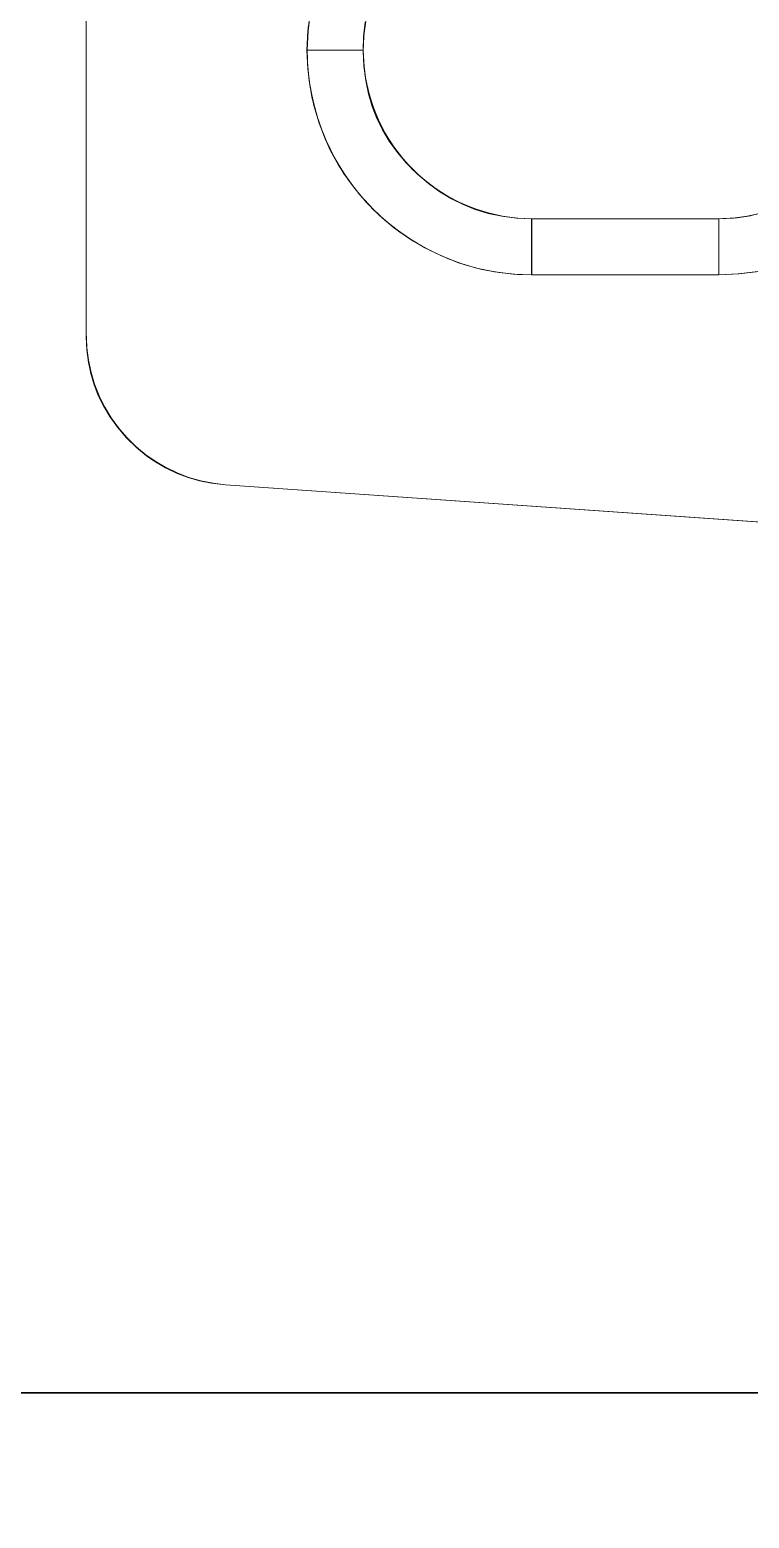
# Model space of a CAD drawing. Header units: millimetres. Extents: x -5968 to 8419, y -11886 to 221.
# Drawn here: x -4809.22 to -4799.6, y -11268.11 to -11248.23 of the extents above; entities that cross this region are included whole.
import ezdxf

# ---------------------------------------------------------------- set-up
doc = ezdxf.new("R2010")
doc.units = ezdxf.units.MM
doc.header["$LTSCALE"] = 20
doc.layers.add('Beschläge', color=7, linetype='Continuous')
doc.layers.add('Innenausbau_Konstruktion', color=7, linetype='Continuous')

msp = doc.modelspace()

# ---------------------------------------------------------------- linework, layer by layer
at = {"layer": 'Beschläge', "color": 7, "linetype": 'Continuous', "lineweight": 9, "transparency": 33554687}
for points in [[(-4808.462, -11252.31, 3091.609), (-4808.462, -11244.696, 3091.609), (-4808.462, -11244.696, 3090.109), (-4808.462, -11252.31, 3090.109)], [(-4808.46, -11252.31, 3559.609), (-4808.46, -11244.696, 3559.609), (-4808.46, -11244.696, 3558.109), (-4808.46, -11252.31, 3558.109)], [(-4800.012, -11250.753, 3091.609), (-4800.012, -11250.753, 3090.859), (-4802.512, -11250.753, 3090.859), (-4802.512, -11250.753, 3091.609)], [(-4800.012, -11250.753, 3090.859), (-4800.012, -11251.503, 3090.109), (-4802.512, -11251.503, 3090.109), (-4802.512, -11250.753, 3090.859)], [(-4800.01, -11250.753, 3559.609), (-4800.01, -11250.753, 3558.859), (-4802.51, -11250.753, 3558.859), (-4802.51, -11250.753, 3559.609)], [(-4800.01, -11250.753, 3558.859), (-4800.01, -11251.503, 3558.109), (-4802.51, -11251.503, 3558.109), (-4802.51, -11250.753, 3558.859)], [(-4793.762, -11255.203, 3091.609), (-4806.601, -11254.305, 3091.609), (-4806.601, -11254.305, 3090.109), (-4793.762, -11255.203, 3090.109)], [(-4793.76, -11255.203, 3559.609), (-4806.599, -11254.305, 3559.609), (-4806.599, -11254.305, 3558.109), (-4793.76, -11255.203, 3558.109)]]:
    msp.add_3dface(points, dxfattribs=at)
for points, invisible_edges in [([(-4804.762, -11248.509, 3091.609), (-4804.756, -11248.321, 3091.609), (-4808.462, -11244.696, 3091.609), (-4808.462, -11252.31, 3091.609)], 10), ([(-4804.756, -11248.321, 3091.609), (-4804.735, -11248.129, 3091.609), (-4808.462, -11244.696, 3091.609)], 10), ([(-4808.462, -11252.31, 3090.109), (-4808.462, -11244.696, 3090.109), (-4805.511, -11248.452, 3090.109), (-4805.507, -11248.677, 3090.109)], 10), ([(-4805.495, -11248.191, 3090.109), (-4805.511, -11248.452, 3090.109), (-4808.462, -11244.696, 3090.109)], 10), ([(-4804.76, -11248.509, 3559.609), (-4804.754, -11248.321, 3559.609), (-4808.46, -11244.696, 3559.609), (-4808.46, -11252.31, 3559.609)], 10), ([(-4804.754, -11248.321, 3559.609), (-4804.733, -11248.129, 3559.609), (-4808.46, -11244.696, 3559.609)], 10), ([(-4808.46, -11252.31, 3558.109), (-4808.46, -11244.696, 3558.109), (-4805.509, -11248.452, 3558.109), (-4805.505, -11248.677, 3558.109)], 10), ([(-4805.493, -11248.191, 3558.109), (-4805.509, -11248.452, 3558.109), (-4808.46, -11244.696, 3558.109)], 10), ([(-4804.753, -11248.306, 3090.859), (-4805.5, -11248.241, 3090.109), (-4805.466, -11247.982, 3090.109)], 9), ([(-4804.751, -11248.306, 3558.859), (-4805.498, -11248.241, 3558.109), (-4805.464, -11247.982, 3558.109)], 9), ([(-4804.753, -11248.306, 3090.859), (-4805.466, -11247.982, 3090.109), (-4804.727, -11248.112, 3090.859)], 3), ([(-4804.751, -11248.306, 3558.859), (-4805.464, -11247.982, 3558.109), (-4804.725, -11248.112, 3558.859)], 3), ([(-4804.753, -11248.306, 3091.609), (-4804.727, -11248.112, 3090.859), (-4804.727, -11248.112, 3091.609)], 3), ([(-4804.753, -11248.306, 3091.609), (-4804.753, -11248.306, 3090.859), (-4804.727, -11248.112, 3090.859)], 9), ([(-4804.751, -11248.306, 3559.609), (-4804.725, -11248.112, 3558.859), (-4804.725, -11248.112, 3559.609)], 3), ([(-4804.751, -11248.306, 3559.609), (-4804.751, -11248.306, 3558.859), (-4804.725, -11248.112, 3558.859)], 9), ([(-4804.762, -11248.503, 3090.859), (-4805.512, -11248.503, 3090.109), (-4805.5, -11248.241, 3090.109)], 8), ([(-4804.76, -11248.503, 3558.859), (-4805.51, -11248.503, 3558.109), (-4805.498, -11248.241, 3558.109)], 8), ([(-4804.762, -11248.503, 3090.859), (-4805.5, -11248.241, 3090.109), (-4804.753, -11248.306, 3090.859)], 3), ([(-4804.76, -11248.503, 3558.859), (-4805.498, -11248.241, 3558.109), (-4804.751, -11248.306, 3558.859)], 3), ([(-4804.762, -11248.503, 3091.609), (-4804.753, -11248.306, 3090.859), (-4804.753, -11248.306, 3091.609)], 3), ([(-4804.762, -11248.503, 3091.609), (-4804.762, -11248.503, 3090.859), (-4804.753, -11248.306, 3090.859)], 8), ([(-4804.76, -11248.503, 3559.609), (-4804.751, -11248.306, 3558.859), (-4804.751, -11248.306, 3559.609)], 3), ([(-4804.76, -11248.503, 3559.609), (-4804.76, -11248.503, 3558.859), (-4804.751, -11248.306, 3558.859)], 8), ([(-4808.462, -11252.31, 3091.609), (-4804.751, -11248.716, 3091.609), (-4804.762, -11248.509, 3091.609)], 9), ([(-4808.46, -11252.31, 3559.609), (-4804.749, -11248.716, 3559.609), (-4804.76, -11248.509, 3559.609)], 9), ([(-4804.754, -11248.688, 3090.859), (-4805.512, -11248.503, 3090.109), (-4804.762, -11248.503, 3090.859)], 1), ([(-4804.754, -11248.688, 3090.859), (-4805.501, -11248.75, 3090.109), (-4805.512, -11248.503, 3090.109)], 9), ([(-4804.752, -11248.688, 3558.859), (-4805.51, -11248.503, 3558.109), (-4804.76, -11248.503, 3558.859)], 1), ([(-4804.752, -11248.688, 3558.859), (-4805.499, -11248.75, 3558.109), (-4805.51, -11248.503, 3558.109)], 9), ([(-4804.762, -11248.503, 3090.859), (-4804.762, -11248.503, 3091.609), (-4804.754, -11248.688, 3091.609), (-4804.754, -11248.688, 3090.859)], 4), ([(-4804.76, -11248.503, 3558.859), (-4804.76, -11248.503, 3559.609), (-4804.751, -11248.699, 3559.609), (-4804.751, -11248.699, 3558.859)], 4), ([(-4808.462, -11252.31, 3090.109), (-4805.507, -11248.677, 3090.109), (-4805.484, -11248.912, 3090.109)], 9), ([(-4808.462, -11252.31, 3091.609), (-4804.727, -11248.906, 3091.609), (-4804.751, -11248.716, 3091.609)], 9), ([(-4808.46, -11252.31, 3558.109), (-4805.505, -11248.677, 3558.109), (-4805.482, -11248.912, 3558.109)], 9), ([(-4808.46, -11252.31, 3559.609), (-4804.725, -11248.906, 3559.609), (-4804.749, -11248.716, 3559.609)], 9), ([(-4804.731, -11248.873, 3090.859), (-4805.501, -11248.75, 3090.109), (-4804.754, -11248.688, 3090.859)], 3), ([(-4804.731, -11248.873, 3090.859), (-4805.471, -11248.996, 3090.109), (-4805.501, -11248.75, 3090.109)], 9), ([(-4804.729, -11248.873, 3558.859), (-4805.499, -11248.75, 3558.109), (-4804.752, -11248.688, 3558.859)], 3), ([(-4804.729, -11248.873, 3558.859), (-4805.469, -11248.996, 3558.109), (-4805.499, -11248.75, 3558.109)], 9), ([(-4804.754, -11248.688, 3090.859), (-4804.754, -11248.688, 3091.609), (-4804.731, -11248.873, 3091.609), (-4804.731, -11248.873, 3090.859)], 5), ([(-4804.751, -11248.699, 3558.859), (-4804.751, -11248.699, 3559.609), (-4804.725, -11248.893, 3559.609), (-4804.725, -11248.893, 3558.859)], 5), ([(-4808.462, -11252.31, 3091.609), (-4804.69, -11249.084, 3091.609), (-4804.727, -11248.906, 3091.609)], 9), ([(-4808.462, -11252.31, 3090.109), (-4805.484, -11248.912, 3090.109), (-4805.442, -11249.145, 3090.109)], 9), ([(-4808.46, -11252.31, 3559.609), (-4804.688, -11249.084, 3559.609), (-4804.725, -11248.906, 3559.609)], 9), ([(-4808.46, -11252.31, 3558.109), (-4805.482, -11248.912, 3558.109), (-4805.44, -11249.145, 3558.109)], 9), ([(-4804.693, -11249.055, 3090.859), (-4805.471, -11248.996, 3090.109), (-4804.731, -11248.873, 3090.859)], 3), ([(-4804.693, -11249.055, 3090.859), (-4805.42, -11249.239, 3090.109), (-4805.471, -11248.996, 3090.109)], 9), ([(-4804.691, -11249.055, 3558.859), (-4805.469, -11248.996, 3558.109), (-4804.729, -11248.873, 3558.859)], 3), ([(-4804.691, -11249.055, 3558.859), (-4805.418, -11249.239, 3558.109), (-4805.469, -11248.996, 3558.109)], 9), ([(-4804.731, -11248.873, 3090.859), (-4804.731, -11248.873, 3091.609), (-4804.693, -11249.055, 3091.609), (-4804.693, -11249.055, 3090.859)], 5), ([(-4804.725, -11248.893, 3558.859), (-4804.725, -11248.893, 3559.609), (-4804.683, -11249.085, 3559.609), (-4804.683, -11249.085, 3558.859)], 5), ([(-4808.462, -11252.31, 3091.609), (-4804.64, -11249.252, 3091.609), (-4804.69, -11249.084, 3091.609)], 9), ([(-4808.462, -11252.31, 3090.109), (-4805.442, -11249.145, 3090.109), (-4805.378, -11249.386, 3090.109)], 9), ([(-4808.46, -11252.31, 3559.609), (-4804.638, -11249.252, 3559.609), (-4804.688, -11249.084, 3559.609)], 9), ([(-4808.46, -11252.31, 3558.109), (-4805.44, -11249.145, 3558.109), (-4805.376, -11249.386, 3558.109)], 9), ([(-4804.64, -11249.233, 3090.859), (-4805.42, -11249.239, 3090.109), (-4804.693, -11249.055, 3090.859)], 3), ([(-4804.638, -11249.233, 3558.859), (-4805.418, -11249.239, 3558.109), (-4804.691, -11249.055, 3558.859)], 3), ([(-4804.693, -11249.055, 3090.859), (-4804.693, -11249.055, 3091.609), (-4804.64, -11249.233, 3091.609), (-4804.64, -11249.233, 3090.859)], 5), ([(-4804.683, -11249.085, 3558.859), (-4804.683, -11249.085, 3559.609), (-4804.624, -11249.272, 3559.609), (-4804.624, -11249.272, 3558.859)], 5), ([(-4808.462, -11252.31, 3091.609), (-4804.578, -11249.412, 3091.609), (-4804.64, -11249.252, 3091.609)], 9), ([(-4805.378, -11249.386, 3090.109), (-4805.288, -11249.639, 3090.109), (-4808.462, -11252.31, 3090.109)], 10), ([(-4808.46, -11252.31, 3559.609), (-4804.576, -11249.412, 3559.609), (-4804.638, -11249.252, 3559.609)], 9), ([(-4805.376, -11249.386, 3558.109), (-4805.286, -11249.639, 3558.109), (-4808.46, -11252.31, 3558.109)], 10), ([(-4804.64, -11249.233, 3090.859), (-4805.349, -11249.477, 3090.109), (-4805.42, -11249.239, 3090.109)], 9), ([(-4804.638, -11249.233, 3558.859), (-4805.347, -11249.477, 3558.109), (-4805.418, -11249.239, 3558.109)], 9), ([(-4804.572, -11249.406, 3090.859), (-4805.349, -11249.477, 3090.109), (-4804.64, -11249.233, 3090.859)], 3), ([(-4804.572, -11249.406, 3090.859), (-4805.259, -11249.708, 3090.109), (-4805.349, -11249.477, 3090.109)], 9), ([(-4804.57, -11249.406, 3558.859), (-4805.347, -11249.477, 3558.109), (-4804.638, -11249.233, 3558.859)], 3), ([(-4804.57, -11249.406, 3558.859), (-4805.257, -11249.708, 3558.109), (-4805.347, -11249.477, 3558.109)], 9), ([(-4804.49, -11249.573, 3090.859), (-4805.259, -11249.708, 3090.109), (-4804.572, -11249.406, 3090.859)], 3), ([(-4804.488, -11249.573, 3558.859), (-4805.257, -11249.708, 3558.109), (-4804.57, -11249.406, 3558.859)], 3), ([(-4804.64, -11249.233, 3090.859), (-4804.64, -11249.233, 3091.609), (-4804.572, -11249.406, 3091.609), (-4804.572, -11249.406, 3090.859)], 5), ([(-4804.624, -11249.272, 3558.859), (-4804.624, -11249.272, 3559.609), (-4804.549, -11249.453, 3559.609), (-4804.549, -11249.453, 3558.859)], 5), ([(-4804.572, -11249.406, 3090.859), (-4804.572, -11249.406, 3091.609), (-4804.49, -11249.573, 3091.609), (-4804.49, -11249.573, 3090.859)], 5), ([(-4808.462, -11252.31, 3091.609), (-4804.502, -11249.567, 3091.609), (-4804.578, -11249.412, 3091.609)], 9), ([(-4808.462, -11252.31, 3091.609), (-4804.412, -11249.719, 3091.609), (-4804.502, -11249.567, 3091.609)], 9), ([(-4808.46, -11252.31, 3559.609), (-4804.5, -11249.567, 3559.609), (-4804.576, -11249.412, 3559.609)], 9), ([(-4808.46, -11252.31, 3559.609), (-4804.41, -11249.719, 3559.609), (-4804.5, -11249.567, 3559.609)], 9), ([(-4804.49, -11249.573, 3090.859), (-4805.15, -11249.93, 3090.109), (-4805.259, -11249.708, 3090.109)], 9), ([(-4804.488, -11249.573, 3558.859), (-4805.148, -11249.93, 3558.109), (-4805.257, -11249.708, 3558.109)], 9), ([(-4804.395, -11249.733, 3090.859), (-4805.15, -11249.93, 3090.109), (-4804.49, -11249.573, 3090.859)], 3), ([(-4804.393, -11249.733, 3558.859), (-4805.148, -11249.93, 3558.109), (-4804.488, -11249.573, 3558.859)], 3), ([(-4804.549, -11249.453, 3558.859), (-4804.549, -11249.453, 3559.609), (-4804.458, -11249.628, 3559.609), (-4804.458, -11249.628, 3558.859)], 5), ([(-4804.49, -11249.573, 3090.859), (-4804.49, -11249.573, 3091.609), (-4804.395, -11249.733, 3091.609), (-4804.395, -11249.733, 3090.859)], 5), ([(-4808.462, -11252.31, 3090.109), (-4805.288, -11249.639, 3090.109), (-4805.2, -11249.837, 3090.109)], 9), ([(-4804.304, -11249.869, 3091.609), (-4804.412, -11249.719, 3091.609), (-4808.462, -11252.31, 3091.609), (-4808.453, -11252.499, 3091.609)], 10), ([(-4808.46, -11252.31, 3558.109), (-4805.286, -11249.639, 3558.109), (-4805.198, -11249.837, 3558.109)], 9), ([(-4804.302, -11249.869, 3559.609), (-4804.41, -11249.719, 3559.609), (-4808.46, -11252.31, 3559.609), (-4808.451, -11252.499, 3559.609)], 10), ([(-4804.395, -11249.733, 3090.859), (-4805.023, -11250.143, 3090.109), (-4805.15, -11249.93, 3090.109)], 9), ([(-4804.393, -11249.733, 3558.859), (-4805.021, -11250.143, 3558.109), (-4805.148, -11249.93, 3558.109)], 9), ([(-4804.287, -11249.885, 3090.859), (-4805.023, -11250.143, 3090.109), (-4804.395, -11249.733, 3090.859)], 3), ([(-4804.285, -11249.885, 3558.859), (-4805.021, -11250.143, 3558.109), (-4804.393, -11249.733, 3558.859)], 3), ([(-4804.458, -11249.628, 3558.859), (-4804.458, -11249.628, 3559.609), (-4804.353, -11249.793, 3559.609), (-4804.353, -11249.793, 3558.859)], 5), ([(-4804.395, -11249.733, 3090.859), (-4804.395, -11249.733, 3091.609), (-4804.287, -11249.885, 3091.609), (-4804.287, -11249.885, 3090.859)], 5), ([(-4804.353, -11249.793, 3558.859), (-4804.353, -11249.793, 3559.609), (-4804.233, -11249.949, 3559.609), (-4804.233, -11249.949, 3558.859)], 5), ([(-4805.2, -11249.837, 3090.109), (-4805.09, -11250.039, 3090.109), (-4808.462, -11252.31, 3090.109)], 10), ([(-4805.198, -11249.837, 3558.109), (-4805.088, -11250.039, 3558.109), (-4808.46, -11252.31, 3558.109)], 10), ([(-4808.453, -11252.499, 3091.609), (-4808.431, -11252.674, 3091.609), (-4804.304, -11249.869, 3091.609)], 10), ([(-4808.451, -11252.499, 3559.609), (-4808.429, -11252.674, 3559.609), (-4804.302, -11249.869, 3559.609)], 10), ([(-4808.431, -11252.674, 3091.609), (-4808.395, -11252.835, 3091.609), (-4804.304, -11249.869, 3091.609)], 10), ([(-4808.429, -11252.674, 3559.609), (-4808.393, -11252.835, 3559.609), (-4804.302, -11249.869, 3559.609)], 10), ([(-4808.395, -11252.835, 3091.609), (-4808.348, -11252.987, 3091.609), (-4804.304, -11249.869, 3091.609)], 10), ([(-4808.393, -11252.835, 3559.609), (-4808.346, -11252.987, 3559.609), (-4804.302, -11249.869, 3559.609)], 10), ([(-4804.188, -11250.005, 3091.609), (-4804.304, -11249.869, 3091.609), (-4808.348, -11252.987, 3091.609), (-4808.289, -11253.131, 3091.609)], 10), ([(-4804.186, -11250.005, 3559.609), (-4804.302, -11249.869, 3559.609), (-4808.346, -11252.987, 3559.609), (-4808.287, -11253.131, 3559.609)], 10), ([(-4804.287, -11249.885, 3090.859), (-4804.879, -11250.345, 3090.109), (-4805.023, -11250.143, 3090.109)], 9), ([(-4804.285, -11249.885, 3558.859), (-4804.877, -11250.345, 3558.109), (-4805.021, -11250.143, 3558.109)], 9), ([(-4804.167, -11250.026, 3090.859), (-4804.879, -11250.345, 3090.109), (-4804.287, -11249.885, 3090.859)], 3), ([(-4804.165, -11250.026, 3558.859), (-4804.877, -11250.345, 3558.109), (-4804.285, -11249.885, 3558.859)], 3), ([(-4804.287, -11249.885, 3090.859), (-4804.287, -11249.885, 3091.609), (-4804.167, -11250.026, 3091.609), (-4804.167, -11250.026, 3090.859)], 5), ([(-4804.233, -11249.949, 3558.859), (-4804.233, -11249.949, 3559.609), (-4804.101, -11250.094, 3559.609), (-4804.101, -11250.094, 3558.859)], 5), ([(-4808.461, -11252.33, 3090.109), (-4808.462, -11252.31, 3090.109), (-4805.09, -11250.039, 3090.109), (-4804.959, -11250.237, 3090.109)], 10), ([(-4808.459, -11252.33, 3558.109), (-4808.46, -11252.31, 3558.109), (-4805.088, -11250.039, 3558.109), (-4804.957, -11250.237, 3558.109)], 10), ([(-4808.289, -11253.131, 3091.609), (-4808.219, -11253.271, 3091.609), (-4804.188, -11250.005, 3091.609)], 10), ([(-4808.287, -11253.131, 3559.609), (-4808.217, -11253.271, 3559.609), (-4804.186, -11250.005, 3559.609)], 10), ([(-4808.219, -11253.271, 3091.609), (-4808.135, -11253.407, 3091.609), (-4804.188, -11250.005, 3091.609)], 10), ([(-4808.217, -11253.271, 3559.609), (-4808.133, -11253.407, 3559.609), (-4804.186, -11250.005, 3559.609)], 10), ([(-4808.135, -11253.407, 3091.609), (-4808.037, -11253.542, 3091.609), (-4804.188, -11250.005, 3091.609)], 10), ([(-4808.133, -11253.407, 3559.609), (-4808.035, -11253.542, 3559.609), (-4804.186, -11250.005, 3559.609)], 10), ([(-4804.04, -11250.153, 3091.609), (-4804.188, -11250.005, 3091.609), (-4808.037, -11253.542, 3091.609), (-4807.921, -11253.678, 3091.609)], 10), ([(-4804.038, -11250.153, 3559.609), (-4804.186, -11250.005, 3559.609), (-4808.035, -11253.542, 3559.609), (-4807.919, -11253.678, 3559.609)], 10), ([(-4804.04, -11250.153, 3091.609), (-4807.921, -11253.678, 3091.609), (-4807.789, -11253.808, 3091.609), (-4807.655, -11253.919, 3091.609)], 9), ([(-4804.038, -11250.153, 3559.609), (-4807.919, -11253.678, 3559.609), (-4807.787, -11253.808, 3559.609), (-4807.653, -11253.919, 3559.609)], 9), ([(-4807.655, -11253.919, 3091.609), (-4807.52, -11254.013, 3091.609), (-4804.04, -11250.153, 3091.609)], 10), ([(-4807.653, -11253.919, 3559.609), (-4807.518, -11254.013, 3559.609), (-4804.038, -11250.153, 3559.609)], 10), ([(-4804.04, -11250.153, 3091.609), (-4807.52, -11254.013, 3091.609), (-4807.384, -11254.091, 3091.609), (-4807.245, -11254.156, 3091.609)], 9), ([(-4804.038, -11250.153, 3559.609), (-4807.518, -11254.013, 3559.609), (-4807.382, -11254.091, 3559.609), (-4807.243, -11254.156, 3559.609)], 9), ([(-4807.245, -11254.156, 3091.609), (-4807.101, -11254.21, 3091.609), (-4804.04, -11250.153, 3091.609)], 10), ([(-4807.243, -11254.156, 3559.609), (-4807.099, -11254.21, 3559.609), (-4804.038, -11250.153, 3559.609)], 10), ([(-4807.101, -11254.21, 3091.609), (-4806.949, -11254.252, 3091.609), (-4803.888, -11250.282, 3091.609), (-4804.04, -11250.153, 3091.609)], 10), ([(-4807.099, -11254.21, 3559.609), (-4806.947, -11254.252, 3559.609), (-4803.886, -11250.282, 3559.609), (-4804.038, -11250.153, 3559.609)], 10), ([(-4804.167, -11250.026, 3090.859), (-4804.719, -11250.534, 3090.109), (-4804.879, -11250.345, 3090.109)], 9), ([(-4804.165, -11250.026, 3558.859), (-4804.717, -11250.534, 3558.109), (-4804.877, -11250.345, 3558.109)], 9), ([(-4804.035, -11250.158, 3090.859), (-4804.719, -11250.534, 3090.109), (-4804.167, -11250.026, 3090.859)], 3), ([(-4804.035, -11250.158, 3090.859), (-4804.543, -11250.71, 3090.109), (-4804.719, -11250.534, 3090.109)], 9), ([(-4804.033, -11250.158, 3558.859), (-4804.717, -11250.534, 3558.109), (-4804.165, -11250.026, 3558.859)], 3), ([(-4804.033, -11250.158, 3558.859), (-4804.541, -11250.71, 3558.109), (-4804.717, -11250.534, 3558.109)], 9), ([(-4803.894, -11250.278, 3090.859), (-4804.543, -11250.71, 3090.109), (-4804.035, -11250.158, 3090.859)], 3), ([(-4803.892, -11250.278, 3558.859), (-4804.541, -11250.71, 3558.109), (-4804.033, -11250.158, 3558.859)], 3), ([(-4804.167, -11250.026, 3090.859), (-4804.167, -11250.026, 3091.609), (-4804.035, -11250.158, 3091.609), (-4804.035, -11250.158, 3090.859)], 5), ([(-4804.101, -11250.094, 3558.859), (-4804.101, -11250.094, 3559.609), (-4803.956, -11250.226, 3559.609), (-4803.956, -11250.226, 3558.859)], 5), ([(-4804.035, -11250.158, 3090.859), (-4804.035, -11250.158, 3091.609), (-4803.894, -11250.278, 3091.609), (-4803.894, -11250.278, 3090.859)], 5), ([(-4804.959, -11250.237, 3090.109), (-4808.432, -11252.668, 3090.109), (-4808.453, -11252.505, 3090.109), (-4808.461, -11252.33, 3090.109)], 9), ([(-4804.957, -11250.237, 3558.109), (-4808.43, -11252.668, 3558.109), (-4808.451, -11252.505, 3558.109), (-4808.459, -11252.33, 3558.109)], 9), ([(-4808.4, -11252.822, 3090.109), (-4808.432, -11252.668, 3090.109), (-4804.959, -11250.237, 3090.109), (-4804.806, -11250.434, 3090.109)], 10), ([(-4808.398, -11252.822, 3558.109), (-4808.43, -11252.668, 3558.109), (-4804.957, -11250.237, 3558.109), (-4804.804, -11250.434, 3558.109)], 10), ([(-4803.888, -11250.282, 3091.609), (-4806.949, -11254.252, 3091.609), (-4806.787, -11254.284, 3091.609)], 9), ([(-4803.886, -11250.282, 3559.609), (-4806.947, -11254.252, 3559.609), (-4806.785, -11254.284, 3559.609)], 9), ([(-4806.787, -11254.284, 3091.609), (-4806.601, -11254.305, 3091.609), (-4803.736, -11250.392, 3091.609), (-4803.888, -11250.282, 3091.609)], 10), ([(-4806.785, -11254.284, 3559.609), (-4806.599, -11254.305, 3559.609), (-4803.734, -11250.392, 3559.609), (-4803.886, -11250.282, 3559.609)], 10), ([(-4806.601, -11254.305, 3091.609), (-4803.583, -11250.485, 3091.609), (-4803.736, -11250.392, 3091.609)], 9), ([(-4806.599, -11254.305, 3559.609), (-4803.581, -11250.485, 3559.609), (-4803.734, -11250.392, 3559.609)], 9), ([(-4803.894, -11250.278, 3090.859), (-4804.354, -11250.87, 3090.109), (-4804.543, -11250.71, 3090.109)], 9), ([(-4803.892, -11250.278, 3558.859), (-4804.352, -11250.87, 3558.109), (-4804.541, -11250.71, 3558.109)], 9), ([(-4803.742, -11250.386, 3090.859), (-4804.354, -11250.87, 3090.109), (-4803.894, -11250.278, 3090.859)], 3), ([(-4803.742, -11250.386, 3090.859), (-4804.152, -11251.014, 3090.109), (-4804.354, -11250.87, 3090.109)], 9), ([(-4803.74, -11250.386, 3558.859), (-4804.352, -11250.87, 3558.109), (-4803.892, -11250.278, 3558.859)], 3), ([(-4803.74, -11250.386, 3558.859), (-4804.15, -11251.014, 3558.109), (-4804.352, -11250.87, 3558.109)], 9), ([(-4803.582, -11250.481, 3090.859), (-4804.152, -11251.014, 3090.109), (-4803.742, -11250.386, 3090.859)], 3), ([(-4803.58, -11250.481, 3558.859), (-4804.15, -11251.014, 3558.109), (-4803.74, -11250.386, 3558.859)], 3), ([(-4803.956, -11250.226, 3558.859), (-4803.956, -11250.226, 3559.609), (-4803.8, -11250.346, 3559.609), (-4803.8, -11250.346, 3558.859)], 5), ([(-4803.894, -11250.278, 3090.859), (-4803.894, -11250.278, 3091.609), (-4803.742, -11250.386, 3091.609), (-4803.742, -11250.386, 3090.859)], 5), ([(-4803.8, -11250.346, 3558.859), (-4803.8, -11250.346, 3559.609), (-4803.635, -11250.451, 3559.609), (-4803.635, -11250.451, 3558.859)], 5), ([(-4803.742, -11250.386, 3090.859), (-4803.742, -11250.386, 3091.609), (-4803.582, -11250.481, 3091.609), (-4803.582, -11250.481, 3090.859)], 5), ([(-4808.356, -11252.97, 3090.109), (-4808.4, -11252.822, 3090.109), (-4804.806, -11250.434, 3090.109)], 10), ([(-4808.354, -11252.97, 3558.109), (-4808.398, -11252.822, 3558.109), (-4804.804, -11250.434, 3558.109)], 10), ([(-4804.806, -11250.434, 3090.109), (-4808.231, -11253.254, 3090.109), (-4808.3, -11253.113, 3090.109), (-4808.356, -11252.97, 3090.109)], 9), ([(-4804.804, -11250.434, 3558.109), (-4808.229, -11253.254, 3558.109), (-4808.298, -11253.113, 3558.109), (-4808.354, -11252.97, 3558.109)], 9), ([(-4808.146, -11253.395, 3090.109), (-4808.231, -11253.254, 3090.109), (-4804.806, -11250.434, 3090.109), (-4804.626, -11250.631, 3090.109)], 10), ([(-4808.144, -11253.395, 3558.109), (-4808.229, -11253.254, 3558.109), (-4804.804, -11250.434, 3558.109), (-4804.624, -11250.631, 3558.109)], 10), ([(-4806.601, -11254.305, 3091.609), (-4803.426, -11250.563, 3091.609), (-4803.583, -11250.485, 3091.609)], 9), ([(-4806.601, -11254.305, 3091.609), (-4803.263, -11250.628, 3091.609), (-4803.426, -11250.563, 3091.609)], 9), ([(-4806.599, -11254.305, 3559.609), (-4803.424, -11250.563, 3559.609), (-4803.581, -11250.485, 3559.609)], 9), ([(-4806.599, -11254.305, 3559.609), (-4803.261, -11250.628, 3559.609), (-4803.424, -11250.563, 3559.609)], 9), ([(-4803.582, -11250.481, 3090.859), (-4803.939, -11251.141, 3090.109), (-4804.152, -11251.014, 3090.109)], 9), ([(-4803.58, -11250.481, 3558.859), (-4803.937, -11251.141, 3558.109), (-4804.15, -11251.014, 3558.109)], 9), ([(-4803.415, -11250.563, 3090.859), (-4803.939, -11251.141, 3090.109), (-4803.582, -11250.481, 3090.859)], 3), ([(-4803.415, -11250.563, 3090.859), (-4803.717, -11251.25, 3090.109), (-4803.939, -11251.141, 3090.109)], 9), ([(-4803.413, -11250.563, 3558.859), (-4803.937, -11251.141, 3558.109), (-4803.58, -11250.481, 3558.859)], 3), ([(-4803.413, -11250.563, 3558.859), (-4803.715, -11251.25, 3558.109), (-4803.937, -11251.141, 3558.109)], 9), ([(-4803.242, -11250.631, 3090.859), (-4803.717, -11251.25, 3090.109), (-4803.415, -11250.563, 3090.859)], 3), ([(-4803.24, -11250.631, 3558.859), (-4803.715, -11251.25, 3558.109), (-4803.413, -11250.563, 3558.859)], 3), ([(-4803.635, -11250.451, 3558.859), (-4803.635, -11250.451, 3559.609), (-4803.46, -11250.542, 3559.609), (-4803.46, -11250.542, 3558.859)], 5), ([(-4803.582, -11250.481, 3090.859), (-4803.582, -11250.481, 3091.609), (-4803.415, -11250.563, 3091.609), (-4803.415, -11250.563, 3090.859)], 5), ([(-4803.46, -11250.542, 3558.859), (-4803.46, -11250.542, 3559.609), (-4803.279, -11250.617, 3559.609), (-4803.279, -11250.617, 3558.859)], 5), ([(-4803.415, -11250.563, 3090.859), (-4803.415, -11250.563, 3091.609), (-4803.242, -11250.631, 3091.609), (-4803.242, -11250.631, 3090.859)], 5), ([(-4804.626, -11250.631, 3090.109), (-4808.043, -11253.536, 3090.109), (-4808.146, -11253.395, 3090.109)], 9), ([(-4804.624, -11250.631, 3558.109), (-4808.041, -11253.536, 3558.109), (-4808.144, -11253.395, 3558.109)], 9), ([(-4804.626, -11250.631, 3090.109), (-4807.922, -11253.676, 3090.109), (-4808.043, -11253.536, 3090.109)], 9), ([(-4804.624, -11250.631, 3558.109), (-4807.92, -11253.676, 3558.109), (-4808.041, -11253.536, 3558.109)], 9), ([(-4804.626, -11250.631, 3090.109), (-4807.795, -11253.801, 3090.109), (-4807.922, -11253.676, 3090.109)], 9), ([(-4804.624, -11250.631, 3558.109), (-4807.793, -11253.801, 3558.109), (-4807.92, -11253.676, 3558.109)], 9), ([(-4807.667, -11253.908, 3090.109), (-4807.795, -11253.801, 3090.109), (-4804.626, -11250.631, 3090.109)], 10), ([(-4807.665, -11253.908, 3558.109), (-4807.793, -11253.801, 3558.109), (-4804.624, -11250.631, 3558.109)], 10), ([(-4807.536, -11254, 3090.109), (-4807.667, -11253.908, 3090.109), (-4804.626, -11250.631, 3090.109)], 10), ([(-4807.534, -11254, 3558.109), (-4807.665, -11253.908, 3558.109), (-4804.624, -11250.631, 3558.109)], 10), ([(-4804.626, -11250.631, 3090.109), (-4804.468, -11250.778, 3090.109), (-4807.402, -11254.079, 3090.109), (-4807.536, -11254, 3090.109)], 10), ([(-4804.624, -11250.631, 3558.109), (-4804.466, -11250.778, 3558.109), (-4807.4, -11254.079, 3558.109), (-4807.534, -11254, 3558.109)], 10), ([(-4807.262, -11254.147, 3090.109), (-4807.402, -11254.079, 3090.109), (-4804.468, -11250.778, 3090.109)], 10), ([(-4807.26, -11254.147, 3558.109), (-4807.4, -11254.079, 3558.109), (-4804.466, -11250.778, 3558.109)], 10), ([(-4807.113, -11254.204, 3090.109), (-4807.262, -11254.147, 3090.109), (-4804.468, -11250.778, 3090.109)], 10), ([(-4807.111, -11254.204, 3558.109), (-4807.26, -11254.147, 3558.109), (-4804.466, -11250.778, 3558.109)], 10), ([(-4806.954, -11254.251, 3090.109), (-4807.113, -11254.204, 3090.109), (-4804.468, -11250.778, 3090.109)], 10), ([(-4806.952, -11254.251, 3558.109), (-4807.111, -11254.204, 3558.109), (-4804.466, -11250.778, 3558.109)], 10), ([(-4804.468, -11250.778, 3090.109), (-4804.289, -11250.921, 3090.109), (-4806.78, -11254.285, 3090.109), (-4806.954, -11254.251, 3090.109)], 10), ([(-4804.466, -11250.778, 3558.109), (-4804.287, -11250.921, 3558.109), (-4806.778, -11254.285, 3558.109), (-4806.952, -11254.251, 3558.109)], 10), ([(-4806.601, -11254.305, 3091.609), (-4803.092, -11250.681, 3091.609), (-4803.263, -11250.628, 3091.609)], 9), ([(-4806.601, -11254.305, 3091.609), (-4802.91, -11250.72, 3091.609), (-4803.092, -11250.681, 3091.609)], 9), ([(-4802.712, -11250.744, 3091.609), (-4802.91, -11250.72, 3091.609), (-4806.601, -11254.305, 3091.609)], 10), ([(-4802.512, -11250.753, 3091.609), (-4802.712, -11250.744, 3091.609), (-4806.601, -11254.305, 3091.609)], 10), ([(-4806.601, -11254.305, 3091.609), (-4793.762, -11255.203, 3091.609), (-4799.95, -11250.752, 3091.609), (-4800.012, -11250.753, 3091.609)], 10), ([(-4800.012, -11250.753, 3091.609), (-4802.512, -11250.753, 3091.609), (-4806.601, -11254.305, 3091.609)], 10), ([(-4806.599, -11254.305, 3559.609), (-4803.09, -11250.681, 3559.609), (-4803.261, -11250.628, 3559.609)], 9), ([(-4806.599, -11254.305, 3559.609), (-4802.908, -11250.72, 3559.609), (-4803.09, -11250.681, 3559.609)], 9), ([(-4802.71, -11250.744, 3559.609), (-4802.908, -11250.72, 3559.609), (-4806.599, -11254.305, 3559.609)], 10), ([(-4802.51, -11250.753, 3559.609), (-4802.71, -11250.744, 3559.609), (-4806.599, -11254.305, 3559.609)], 10), ([(-4806.599, -11254.305, 3559.609), (-4793.76, -11255.203, 3559.609), (-4799.948, -11250.752, 3559.609), (-4800.01, -11250.753, 3559.609)], 10), ([(-4800.01, -11250.753, 3559.609), (-4802.51, -11250.753, 3559.609), (-4806.599, -11254.305, 3559.609)], 10), ([(-4803.242, -11250.631, 3090.859), (-4803.486, -11251.34, 3090.109), (-4803.717, -11251.25, 3090.109)], 9), ([(-4803.24, -11250.631, 3558.859), (-4803.484, -11251.34, 3558.109), (-4803.715, -11251.25, 3558.109)], 9), ([(-4803.064, -11250.684, 3090.859), (-4803.486, -11251.34, 3090.109), (-4803.242, -11250.631, 3090.859)], 3), ([(-4803.064, -11250.684, 3090.859), (-4803.248, -11251.411, 3090.109), (-4803.486, -11251.34, 3090.109)], 9), ([(-4803.062, -11250.684, 3558.859), (-4803.484, -11251.34, 3558.109), (-4803.24, -11250.631, 3558.859)], 3), ([(-4803.062, -11250.684, 3558.859), (-4803.246, -11251.411, 3558.109), (-4803.484, -11251.34, 3558.109)], 9), ([(-4803.279, -11250.617, 3558.859), (-4803.279, -11250.617, 3559.609), (-4803.092, -11250.676, 3559.609), (-4803.092, -11250.676, 3558.859)], 5), ([(-4802.882, -11250.722, 3090.859), (-4803.248, -11251.411, 3090.109), (-4803.064, -11250.684, 3090.859)], 3), ([(-4802.882, -11250.722, 3090.859), (-4803.005, -11251.462, 3090.109), (-4803.248, -11251.411, 3090.109)], 9), ([(-4802.88, -11250.722, 3558.859), (-4803.246, -11251.411, 3558.109), (-4803.062, -11250.684, 3558.859)], 3), ([(-4802.88, -11250.722, 3558.859), (-4803.003, -11251.462, 3558.109), (-4803.246, -11251.411, 3558.109)], 9), ([(-4803.242, -11250.631, 3090.859), (-4803.242, -11250.631, 3091.609), (-4803.064, -11250.684, 3091.609), (-4803.064, -11250.684, 3090.859)], 5), ([(-4803.092, -11250.676, 3558.859), (-4803.092, -11250.676, 3559.609), (-4802.9, -11250.718, 3559.609), (-4802.9, -11250.718, 3558.859)], 5), ([(-4803.064, -11250.684, 3090.859), (-4803.064, -11250.684, 3091.609), (-4802.882, -11250.722, 3091.609), (-4802.882, -11250.722, 3090.859)], 5), ([(-4802.697, -11250.745, 3090.859), (-4803.005, -11251.462, 3090.109), (-4802.882, -11250.722, 3090.859)], 3), ([(-4802.697, -11250.745, 3090.859), (-4802.759, -11251.492, 3090.109), (-4803.005, -11251.462, 3090.109)], 9), ([(-4802.695, -11250.745, 3558.859), (-4803.003, -11251.462, 3558.109), (-4802.88, -11250.722, 3558.859)], 3), ([(-4802.695, -11250.745, 3558.859), (-4802.757, -11251.492, 3558.109), (-4803.003, -11251.462, 3558.109)], 9), ([(-4802.9, -11250.718, 3558.859), (-4802.9, -11250.718, 3559.609), (-4802.706, -11250.744, 3559.609), (-4802.706, -11250.744, 3558.859)], 5), ([(-4802.882, -11250.722, 3090.859), (-4802.882, -11250.722, 3091.609), (-4802.697, -11250.745, 3091.609), (-4802.697, -11250.745, 3090.859)], 5), ([(-4802.512, -11250.753, 3090.859), (-4802.759, -11251.492, 3090.109), (-4802.697, -11250.745, 3090.859)], 3), ([(-4802.512, -11250.753, 3090.859), (-4802.512, -11251.503, 3090.109), (-4802.759, -11251.492, 3090.109)], 8), ([(-4802.51, -11250.753, 3558.859), (-4802.757, -11251.492, 3558.109), (-4802.695, -11250.745, 3558.859)], 3), ([(-4802.51, -11250.753, 3558.859), (-4802.51, -11251.503, 3558.109), (-4802.757, -11251.492, 3558.109)], 8), ([(-4802.706, -11250.744, 3558.859), (-4802.706, -11250.744, 3559.609), (-4802.51, -11250.753, 3559.609), (-4802.51, -11250.753, 3558.859)], 1), ([(-4802.697, -11250.745, 3090.859), (-4802.697, -11250.745, 3091.609), (-4802.512, -11250.753, 3091.609), (-4802.512, -11250.753, 3090.859)], 1), ([(-4800.012, -11250.753, 3090.859), (-4800.012, -11250.753, 3091.609), (-4799.821, -11250.744, 3091.609), (-4799.821, -11250.744, 3090.859)], 4), ([(-4799.815, -11250.744, 3090.859), (-4800.012, -11251.503, 3090.109), (-4800.012, -11250.753, 3090.859)], 1), ([(-4799.815, -11250.744, 3090.859), (-4799.75, -11251.491, 3090.109), (-4800.012, -11251.503, 3090.109)], 9), ([(-4800.01, -11250.753, 3558.859), (-4800.01, -11250.753, 3559.609), (-4799.819, -11250.744, 3559.609), (-4799.819, -11250.744, 3558.859)], 4), ([(-4799.813, -11250.744, 3558.859), (-4800.01, -11251.503, 3558.109), (-4800.01, -11250.753, 3558.859)], 1), ([(-4799.813, -11250.744, 3558.859), (-4799.748, -11251.491, 3558.109), (-4800.01, -11251.503, 3558.109)], 9), ([(-4793.762, -11255.203, 3091.609), (-4799.765, -11250.74, 3091.609), (-4799.95, -11250.752, 3091.609)], 9), ([(-4793.76, -11255.203, 3559.609), (-4799.763, -11250.74, 3559.609), (-4799.948, -11250.752, 3559.609)], 9), ([(-4799.821, -11250.744, 3090.859), (-4799.821, -11250.744, 3091.609), (-4799.631, -11250.72, 3091.609), (-4799.631, -11250.72, 3090.859)], 5), ([(-4799.819, -11250.744, 3558.859), (-4799.819, -11250.744, 3559.609), (-4799.629, -11250.72, 3559.609), (-4799.629, -11250.72, 3558.859)], 5), ([(-4799.621, -11250.718, 3090.859), (-4799.75, -11251.491, 3090.109), (-4799.815, -11250.744, 3090.859)], 3), ([(-4799.619, -11250.718, 3558.859), (-4799.748, -11251.491, 3558.109), (-4799.813, -11250.744, 3558.859)], 3), ([(-4793.762, -11255.203, 3091.609), (-4799.588, -11250.714, 3091.609), (-4799.765, -11250.74, 3091.609)], 9), ([(-4793.76, -11255.203, 3559.609), (-4799.586, -11250.714, 3559.609), (-4799.763, -11250.74, 3559.609)], 9), ([(-4799.621, -11250.718, 3090.859), (-4799.491, -11251.457, 3090.109), (-4799.75, -11251.491, 3090.109)], 9), ([(-4799.619, -11250.718, 3558.859), (-4799.489, -11251.457, 3558.109), (-4799.748, -11251.491, 3558.109)], 9), ([(-4799.631, -11250.72, 3090.859), (-4799.631, -11250.72, 3091.609), (-4799.445, -11250.68, 3091.609), (-4799.445, -11250.68, 3090.859)], 5), ([(-4799.629, -11250.72, 3558.859), (-4799.629, -11250.72, 3559.609), (-4799.443, -11250.68, 3559.609), (-4799.443, -11250.68, 3558.859)], 5), ([(-4799.429, -11250.676, 3090.859), (-4799.491, -11251.457, 3090.109), (-4799.621, -11250.718, 3090.859)], 3), ([(-4799.427, -11250.676, 3558.859), (-4799.489, -11251.457, 3558.109), (-4799.619, -11250.718, 3558.859)], 3), ([(-4806.601, -11254.305, 3090.109), (-4806.78, -11254.285, 3090.109), (-4804.289, -11250.921, 3090.109), (-4804.093, -11251.052, 3090.109)], 10), ([(-4806.599, -11254.305, 3558.109), (-4806.778, -11254.285, 3558.109), (-4804.287, -11250.921, 3558.109), (-4804.091, -11251.052, 3558.109)], 10), ([(-4806.601, -11254.305, 3090.109), (-4804.093, -11251.052, 3090.109), (-4803.877, -11251.173, 3090.109)], 9), ([(-4803.877, -11251.173, 3090.109), (-4803.636, -11251.284, 3090.109), (-4806.601, -11254.305, 3090.109)], 10), ([(-4806.599, -11254.305, 3558.109), (-4804.091, -11251.052, 3558.109), (-4803.875, -11251.173, 3558.109)], 9), ([(-4803.875, -11251.173, 3558.109), (-4803.634, -11251.284, 3558.109), (-4806.599, -11254.305, 3558.109)], 10), ([(-4803.636, -11251.284, 3090.109), (-4803.403, -11251.369, 3090.109), (-4806.601, -11254.305, 3090.109)], 10), ([(-4806.601, -11254.305, 3090.109), (-4803.403, -11251.369, 3090.109), (-4803.176, -11251.43, 3090.109)], 9), ([(-4803.634, -11251.284, 3558.109), (-4803.401, -11251.369, 3558.109), (-4806.599, -11254.305, 3558.109)], 10), ([(-4806.599, -11254.305, 3558.109), (-4803.401, -11251.369, 3558.109), (-4803.174, -11251.43, 3558.109)], 9), ([(-4806.601, -11254.305, 3090.109), (-4803.176, -11251.43, 3090.109), (-4802.944, -11251.473, 3090.109)], 9), ([(-4806.601, -11254.305, 3090.109), (-4802.944, -11251.473, 3090.109), (-4802.702, -11251.497, 3090.109)], 9), ([(-4806.601, -11254.305, 3090.109), (-4802.702, -11251.497, 3090.109), (-4802.512, -11251.503, 3090.109)], 9), ([(-4802.512, -11251.503, 3090.109), (-4800.012, -11251.503, 3090.109), (-4793.762, -11255.203, 3090.109), (-4806.601, -11254.305, 3090.109)], 10), ([(-4806.599, -11254.305, 3558.109), (-4803.174, -11251.43, 3558.109), (-4802.942, -11251.473, 3558.109)], 9), ([(-4806.599, -11254.305, 3558.109), (-4802.942, -11251.473, 3558.109), (-4802.7, -11251.497, 3558.109)], 9), ([(-4806.599, -11254.305, 3558.109), (-4802.7, -11251.497, 3558.109), (-4802.51, -11251.503, 3558.109)], 9), ([(-4802.51, -11251.503, 3558.109), (-4800.01, -11251.503, 3558.109), (-4793.76, -11255.203, 3558.109), (-4806.599, -11254.305, 3558.109)], 10), ([(-4800.012, -11251.503, 3090.109), (-4799.739, -11251.491, 3090.109), (-4793.762, -11255.203, 3090.109)], 10), ([(-4800.01, -11251.503, 3558.109), (-4799.737, -11251.491, 3558.109), (-4793.76, -11255.203, 3558.109)], 10), ([(-4799.739, -11251.491, 3090.109), (-4799.476, -11251.458, 3090.109), (-4793.762, -11255.203, 3090.109)], 10), ([(-4799.737, -11251.491, 3558.109), (-4799.474, -11251.458, 3558.109), (-4793.76, -11255.203, 3558.109)], 10), ([(-4808.455, -11252.476, 3091.609), (-4808.462, -11252.31, 3091.609), (-4808.462, -11252.31, 3090.109)], 8), ([(-4808.455, -11252.476, 3091.609), (-4808.462, -11252.31, 3090.109), (-4808.455, -11252.476, 3090.109)], 9), ([(-4808.453, -11252.476, 3559.609), (-4808.46, -11252.31, 3559.609), (-4808.46, -11252.31, 3558.109)], 8), ([(-4808.453, -11252.476, 3559.609), (-4808.46, -11252.31, 3558.109), (-4808.453, -11252.476, 3558.109)], 9), ([(-4808.434, -11252.642, 3091.609), (-4808.455, -11252.476, 3091.609), (-4808.455, -11252.476, 3090.109)], 10), ([(-4808.434, -11252.642, 3091.609), (-4808.455, -11252.476, 3090.109), (-4808.434, -11252.642, 3090.109)], 9), ([(-4808.432, -11252.642, 3559.609), (-4808.453, -11252.476, 3559.609), (-4808.453, -11252.476, 3558.109)], 10), ([(-4808.432, -11252.642, 3559.609), (-4808.453, -11252.476, 3558.109), (-4808.432, -11252.642, 3558.109)], 9), ([(-4808.399, -11252.805, 3091.609), (-4808.434, -11252.642, 3091.609), (-4808.434, -11252.642, 3090.109)], 10), ([(-4808.399, -11252.805, 3091.609), (-4808.434, -11252.642, 3090.109), (-4808.399, -11252.805, 3090.109)], 9), ([(-4808.397, -11252.805, 3559.609), (-4808.432, -11252.642, 3559.609), (-4808.432, -11252.642, 3558.109)], 10), ([(-4808.397, -11252.805, 3559.609), (-4808.432, -11252.642, 3558.109), (-4808.397, -11252.805, 3558.109)], 9), ([(-4808.351, -11252.964, 3091.609), (-4808.399, -11252.805, 3091.609), (-4808.399, -11252.805, 3090.109)], 10), ([(-4808.351, -11252.964, 3091.609), (-4808.399, -11252.805, 3090.109), (-4808.351, -11252.964, 3090.109)], 9), ([(-4808.349, -11252.964, 3559.609), (-4808.397, -11252.805, 3559.609), (-4808.397, -11252.805, 3558.109)], 10), ([(-4808.349, -11252.964, 3559.609), (-4808.397, -11252.805, 3558.109), (-4808.349, -11252.964, 3558.109)], 9), ([(-4808.29, -11253.12, 3091.609), (-4808.351, -11252.964, 3091.609), (-4808.351, -11252.964, 3090.109)], 10), ([(-4808.29, -11253.12, 3091.609), (-4808.351, -11252.964, 3090.109), (-4808.29, -11253.12, 3090.109)], 9), ([(-4808.288, -11253.12, 3559.609), (-4808.349, -11252.964, 3559.609), (-4808.349, -11252.964, 3558.109)], 10), ([(-4808.288, -11253.12, 3559.609), (-4808.349, -11252.964, 3558.109), (-4808.288, -11253.12, 3558.109)], 9), ([(-4808.216, -11253.269, 3091.609), (-4808.29, -11253.12, 3091.609), (-4808.29, -11253.12, 3090.109)], 10), ([(-4808.216, -11253.269, 3091.609), (-4808.29, -11253.12, 3090.109), (-4808.216, -11253.269, 3090.109)], 9), ([(-4808.214, -11253.269, 3559.609), (-4808.288, -11253.12, 3559.609), (-4808.288, -11253.12, 3558.109)], 10), ([(-4808.214, -11253.269, 3559.609), (-4808.288, -11253.12, 3558.109), (-4808.214, -11253.269, 3558.109)], 9), ([(-4808.13, -11253.412, 3091.609), (-4808.216, -11253.269, 3091.609), (-4808.216, -11253.269, 3090.109)], 10), ([(-4808.13, -11253.412, 3091.609), (-4808.216, -11253.269, 3090.109), (-4808.13, -11253.412, 3090.109)], 9), ([(-4808.128, -11253.412, 3559.609), (-4808.214, -11253.269, 3559.609), (-4808.214, -11253.269, 3558.109)], 10), ([(-4808.128, -11253.412, 3559.609), (-4808.214, -11253.269, 3558.109), (-4808.128, -11253.412, 3558.109)], 9), ([(-4808.033, -11253.547, 3091.609), (-4808.13, -11253.412, 3091.609), (-4808.13, -11253.412, 3090.109)], 10), ([(-4808.033, -11253.547, 3091.609), (-4808.13, -11253.412, 3090.109), (-4808.033, -11253.547, 3090.109)], 9), ([(-4808.031, -11253.547, 3559.609), (-4808.128, -11253.412, 3559.609), (-4808.128, -11253.412, 3558.109)], 10), ([(-4808.031, -11253.547, 3559.609), (-4808.128, -11253.412, 3558.109), (-4808.031, -11253.547, 3558.109)], 9), ([(-4807.924, -11253.674, 3091.609), (-4808.033, -11253.547, 3091.609), (-4808.033, -11253.547, 3090.109)], 10), ([(-4807.924, -11253.674, 3091.609), (-4808.033, -11253.547, 3090.109), (-4807.924, -11253.674, 3090.109)], 9), ([(-4807.922, -11253.674, 3559.609), (-4808.031, -11253.547, 3559.609), (-4808.031, -11253.547, 3558.109)], 10), ([(-4807.922, -11253.674, 3559.609), (-4808.031, -11253.547, 3558.109), (-4807.922, -11253.674, 3558.109)], 9), ([(-4807.806, -11253.791, 3091.609), (-4807.924, -11253.674, 3091.609), (-4807.924, -11253.674, 3090.109)], 10), ([(-4807.806, -11253.791, 3091.609), (-4807.924, -11253.674, 3090.109), (-4807.806, -11253.791, 3090.109)], 9), ([(-4807.804, -11253.791, 3559.609), (-4807.922, -11253.674, 3559.609), (-4807.922, -11253.674, 3558.109)], 10), ([(-4807.804, -11253.791, 3559.609), (-4807.922, -11253.674, 3558.109), (-4807.804, -11253.791, 3558.109)], 9), ([(-4807.678, -11253.898, 3091.609), (-4807.806, -11253.791, 3091.609), (-4807.806, -11253.791, 3090.109)], 10), ([(-4807.678, -11253.898, 3091.609), (-4807.806, -11253.791, 3090.109), (-4807.678, -11253.898, 3090.109)], 9), ([(-4807.676, -11253.898, 3559.609), (-4807.804, -11253.791, 3559.609), (-4807.804, -11253.791, 3558.109)], 10), ([(-4807.676, -11253.898, 3559.609), (-4807.804, -11253.791, 3558.109), (-4807.676, -11253.898, 3558.109)], 9), ([(-4807.541, -11253.993, 3091.609), (-4807.678, -11253.898, 3091.609), (-4807.678, -11253.898, 3090.109)], 10), ([(-4807.541, -11253.993, 3091.609), (-4807.678, -11253.898, 3090.109), (-4807.541, -11253.993, 3090.109)], 9), ([(-4807.539, -11253.993, 3559.609), (-4807.676, -11253.898, 3559.609), (-4807.676, -11253.898, 3558.109)], 10), ([(-4807.539, -11253.993, 3559.609), (-4807.676, -11253.898, 3558.109), (-4807.539, -11253.993, 3558.109)], 9), ([(-4807.397, -11254.077, 3091.609), (-4807.541, -11253.993, 3091.609), (-4807.541, -11253.993, 3090.109)], 10), ([(-4807.397, -11254.077, 3091.609), (-4807.541, -11253.993, 3090.109), (-4807.397, -11254.077, 3090.109)], 9), ([(-4807.395, -11254.077, 3559.609), (-4807.539, -11253.993, 3559.609), (-4807.539, -11253.993, 3558.109)], 10), ([(-4807.395, -11254.077, 3559.609), (-4807.539, -11253.993, 3558.109), (-4807.395, -11254.077, 3558.109)], 9), ([(-4807.247, -11254.149, 3091.609), (-4807.397, -11254.077, 3091.609), (-4807.397, -11254.077, 3090.109)], 10), ([(-4807.247, -11254.149, 3091.609), (-4807.397, -11254.077, 3090.109), (-4807.247, -11254.149, 3090.109)], 9), ([(-4807.245, -11254.149, 3559.609), (-4807.395, -11254.077, 3559.609), (-4807.395, -11254.077, 3558.109)], 10), ([(-4807.245, -11254.149, 3559.609), (-4807.395, -11254.077, 3558.109), (-4807.245, -11254.149, 3558.109)], 9), ([(-4807.091, -11254.208, 3091.609), (-4807.247, -11254.149, 3091.609), (-4807.247, -11254.149, 3090.109)], 10), ([(-4807.091, -11254.208, 3091.609), (-4807.247, -11254.149, 3090.109), (-4807.091, -11254.208, 3090.109)], 9), ([(-4807.089, -11254.208, 3559.609), (-4807.245, -11254.149, 3559.609), (-4807.245, -11254.149, 3558.109)], 10), ([(-4807.089, -11254.208, 3559.609), (-4807.245, -11254.149, 3558.109), (-4807.089, -11254.208, 3558.109)], 9), ([(-4806.93, -11254.254, 3091.609), (-4807.091, -11254.208, 3091.609), (-4807.091, -11254.208, 3090.109)], 10), ([(-4806.93, -11254.254, 3091.609), (-4807.091, -11254.208, 3090.109), (-4806.93, -11254.254, 3090.109)], 9), ([(-4806.928, -11254.254, 3559.609), (-4807.089, -11254.208, 3559.609), (-4807.089, -11254.208, 3558.109)], 10), ([(-4806.928, -11254.254, 3559.609), (-4807.089, -11254.208, 3558.109), (-4806.928, -11254.254, 3558.109)], 9), ([(-4806.767, -11254.286, 3091.609), (-4806.93, -11254.254, 3091.609), (-4806.93, -11254.254, 3090.109)], 10), ([(-4806.767, -11254.286, 3091.609), (-4806.93, -11254.254, 3090.109), (-4806.767, -11254.286, 3090.109)], 9), ([(-4806.765, -11254.286, 3559.609), (-4806.928, -11254.254, 3559.609), (-4806.928, -11254.254, 3558.109)], 10), ([(-4806.765, -11254.286, 3559.609), (-4806.928, -11254.254, 3558.109), (-4806.765, -11254.286, 3558.109)], 9), ([(-4806.601, -11254.305, 3091.609), (-4806.767, -11254.286, 3091.609), (-4806.767, -11254.286, 3090.109)], 10), ([(-4806.601, -11254.305, 3091.609), (-4806.767, -11254.286, 3090.109), (-4806.601, -11254.305, 3090.109)], 1), ([(-4806.599, -11254.305, 3559.609), (-4806.765, -11254.286, 3559.609), (-4806.765, -11254.286, 3558.109)], 10), ([(-4806.599, -11254.305, 3559.609), (-4806.765, -11254.286, 3558.109), (-4806.599, -11254.305, 3558.109)], 1)]:
    msp.add_3dface(points, dxfattribs=dict(at, invisible_edges=invisible_edges))
at = {"layer": 'Innenausbau_Konstruktion', "color": 7, "linetype": 'Continuous', "lineweight": 25, "transparency": 33554687}
for points in [[(-4781.06, -11284.436, 3525.109), (-4781.06, -10714.436, 3525.109), (-5595.06, -10714.436, 3525.109), (-5595.06, -11284.436, 3525.109)], [(-5595.06, -11284.436, 3543.109), (-5595.06, -10714.436, 3543.109), (-4781.06, -10714.436, 3543.109), (-4781.06, -11284.436, 3543.109)], [(-4781.06, -11284.436, 3690.109), (-4781.06, -10714.436, 3690.109), (-5595.06, -10714.436, 3690.109), (-5595.06, -11284.436, 3690.109)], [(-5595.06, -11284.436, 3708.109), (-5595.06, -10714.436, 3708.109), (-4781.06, -10714.436, 3708.109), (-4781.06, -11284.436, 3708.109)], [(-4781.06, -11284.436, 4946.109), (-4781.06, -10714.436, 4946.109), (-5595.06, -10714.436, 4946.109), (-5595.06, -11284.436, 4946.109)], [(-5595.06, -11284.436, 4964.109), (-5595.06, -10714.436, 4964.109), (-4781.06, -10714.436, 4964.109), (-4781.06, -11284.436, 4964.109)], [(-4781.06, -11284.436, 5190.109), (-4781.06, -10714.436, 5190.109), (-5595.06, -10714.436, 5190.109), (-5595.06, -11284.436, 5190.109)], [(-5595.06, -11284.436, 5208.109), (-5595.06, -10714.436, 5208.109), (-4781.06, -10714.436, 5208.109), (-4781.06, -11284.436, 5208.109)], [(-5581.56, -11266.436, 3681.609), (-4794.56, -11266.436, 3681.609), (-4794.56, -11266.436, 3559.609), (-5581.56, -11266.436, 3559.609)], [(-4794.56, -11284.436, 3559.609), (-4794.56, -11266.436, 3559.609), (-5581.56, -11266.436, 3559.609), (-5581.56, -11284.436, 3559.609)], [(-5581.56, -11284.436, 3681.609), (-5581.56, -11266.436, 3681.609), (-4794.56, -11266.436, 3681.609), (-4794.56, -11284.436, 3681.609)]]:
    msp.add_3dface(points, dxfattribs=at)

doc.saveas('drawing.dxf')
